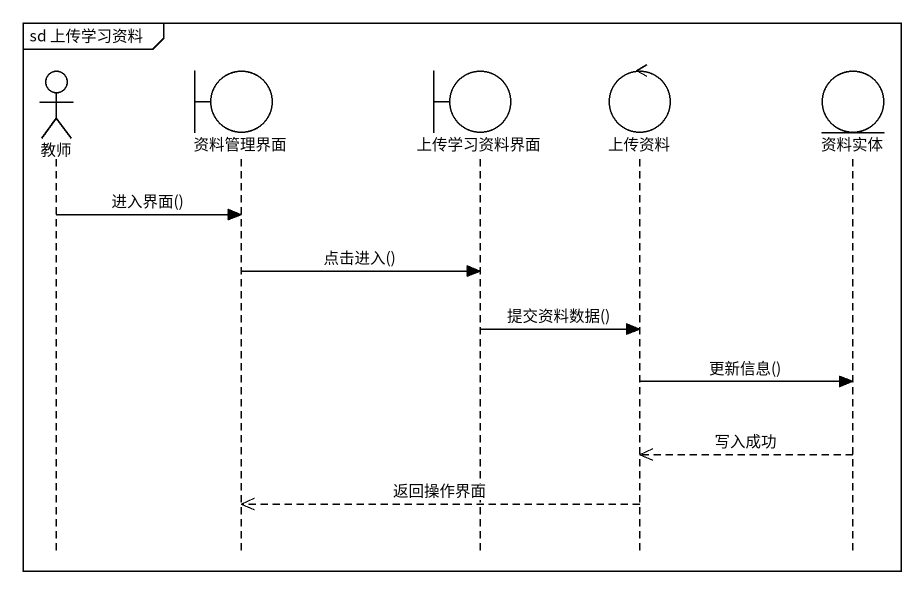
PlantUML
@startuml
mainframe sd 上传学习资料
hide footbox
actor 教师
boundary 资料管理界面
boundary 上传学习资料界面
control 上传资料
entity 资料实体

教师 -> 资料管理界面 : 进入界面()
资料管理界面 -> 上传学习资料界面 : 点击进入()
上传学习资料界面 -> 上传资料 : 提交资料数据()
上传资料 -> 资料实体 : 更新信息()
资料实体 -->> 上传资料 : 写入成功
上传资料 -->> 资料管理界面 : 返回操作界面
@enduml
